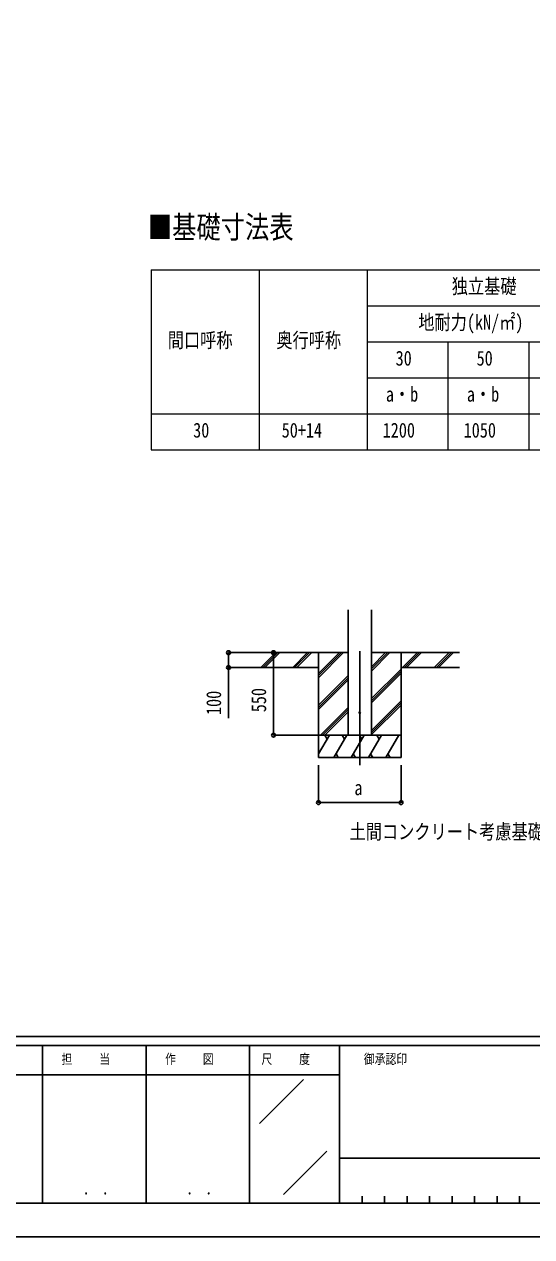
# Model space of a CAD drawing. Units: millimetres, scale not verified. Extents: x -12615 to 12615, y -8910 to 8910.
# Drawn here: x 4453 to 7837, y -8910 to -825 of the extents above; entities that cross this region are included whole.
import ezdxf
from ezdxf.enums import TextEntityAlignment as Align

# ---------------------------------------------------------------- set-up
doc = ezdxf.new("R2010")
doc.units = ezdxf.units.MM
doc.header["$LTSCALE"] = 50
doc.layers.add('0-1_TABLE1', color=7, linetype='Continuous', lineweight=18)
for name, color, linetype in [('0-2_USER1', 3, 'Continuous'), ('0-3_YKK_12', 2, 'Continuous'), ('0-5_YKK_A1', 4, 'Continuous'), ('0-6_YKK_D', 6, 'Continuous'), ('0-7_YKK_ZWAK', 7, 'Continuous')]:
    doc.layers.add(name, color=color, linetype=linetype)
doc.styles.add('ＭＳ ゴシック', font='')
doc.styles.get('ＭＳ ゴシック').set_extended_font_data('MS Gothic')

msp = doc.modelspace()

# ---------------------------------------------------------------- linework, layer by layer
at = {"layer": '0-1_TABLE1'}
for p, q in [((5298.06, -2463.19), (9978.06, -2463.19)), ((5298.06, -2463.19), (5298.06, -3663.19)), ((6018.06, -2463.19), (6018.06, -3663.19)), ((6738.06, -2463.19), (6738.06, -3663.19)), ((6738.06, -2703.19), (9978.06, -2703.19)), ((6738.06, -2943.19), (9978.06, -2943.19)), ((7278.06, -2943.19), (7278.06, -3663.19)), ((7818.06, -2943.19), (7818.06, -3663.19)), ((6738.06, -3183.19), (9978.06, -3183.19)), ((5298.06, -3423.19), (9978.06, -3423.19)), ((5298.06, -3663.19), (9978.06, -3663.19))]:
    msp.add_line(p, q, dxfattribs=at)
at = {"layer": '0-3_YKK_12'}
msp.add_line((6690.06, -5005.79), (6690.06, -5764.99), dxfattribs=at)
at = {"layer": '0-5_YKK_A1'}
for p, q in [((6612.31, -5565), (6612.31, -4729.64)), ((6767.81, -5565), (6767.81, -4729.64)), ((6612.31, -5015), (5964.11, -5015)), ((6030.8, -5113.59), (6129.39, -5015)), ((6043.53, -5115), (6143.53, -5015)), ((6057.68, -5115), (6157.68, -5015)), ((6242.93, -5113.59), (6341.52, -5015)), ((6255.67, -5115), (6355.67, -5015)), ((6269.81, -5115), (6369.81, -5015)), ((6415.06, -5015), (6415.06, -5714.99)), ((6415.06, -5181.88), (6581.94, -5015)), ((6415.06, -5167.73), (6567.8, -5015)), ((6415.06, -5153.59), (6553.66, -5015)), ((6767.81, -5137.49), (6890.31, -5015)), ((6767.81, -5123.35), (6876.17, -5015)), ((6767.81, -5109.21), (6862.02, -5015)), ((6767.81, -5015), (7355.68, -5015)), ((6965.06, -5015), (6965.06, -5714.99)), ((6974.16, -5115), (7074.16, -5015)), ((6988.3, -5115), (7088.3, -5015)), ((7002.44, -5115), (7102.44, -5015)), ((7186.29, -5115), (7286.29, -5015)), ((7200.43, -5115), (7300.43, -5015)), ((7214.57, -5115), (7314.57, -5015)), ((6415.06, -5115), (5964.11, -5115)), ((6415.06, -5365.72), (6612.31, -5168.47)), ((6767.81, -5321.34), (6965.06, -5124.09)), ((6767.81, -5335.48), (6965.06, -5138.23)), ((6767.81, -5349.62), (6965.06, -5152.38)), ((6965.06, -5115), (7355.68, -5115)), ((6415.06, -5379.86), (6612.31, -5182.62)), ((6415.06, -5394.01), (6612.31, -5196.76)), ((6767.81, -5533.47), (6965.06, -5336.22)), ((6427.92, -5565), (6612.31, -5380.6)), ((6442.06, -5565), (6612.31, -5394.75)), ((6456.2, -5565), (6612.31, -5408.89)), ((6767.81, -5547.61), (6965.06, -5350.36)), ((6767.81, -5561.75), (6965.06, -5364.51)), ((6415.06, -5690.44), (6487.49, -5564.99)), ((6965.06, -5565), (6415.06, -5565)), ((6472.49, -5590.98), (6457.49, -5565)), ((6516.36, -5714.99), (6602.96, -5564.99)), ((6587.96, -5590.98), (6572.96, -5564.99)), ((6631.83, -5714.99), (6718.43, -5564.99)), ((6703.43, -5590.98), (6688.43, -5565)), ((6747.3, -5714.99), (6833.9, -5565)), ((6818.9, -5590.98), (6803.9, -5564.99)), ((6862.77, -5714.99), (6949.37, -5565)), ((6919.37, -5565), (6919.37, -5564.99)), ((6415.06, -5714.99), (6965.06, -5714.99)), ((6531.35, -5689.01), (6546.35, -5714.99)), ((6646.82, -5689.02), (6661.82, -5714.99)), ((6762.3, -5689.01), (6777.3, -5714.99)), ((6877.76, -5689.02), (6892.76, -5714.99))]:
    msp.add_line(p, q, dxfattribs=at)
msp.add_circle((6690.06, -5415), 5, dxfattribs=at)
at = {"layer": '0-6_YKK_D'}
for p, q in [((5963.11, -5015), (5814.06, -5015)), ((6115.06, -5015), (6115.06, -5565)), ((5963.11, -5115), (5814.06, -5115)), ((6414.06, -5565), (6114.06, -5565)), ((6415.06, -5764.99), (6415.06, -6015.99)), ((6965.06, -5764.99), (6965.06, -6015.99)), ((6415.06, -6014.99), (6965.06, -6014.99))]:
    msp.add_line(p, q, dxfattribs=at)
msp.add_lwpolyline([(5815.06, -5015), (5815.06, -5115), (5815.06, -5450.8)], dxfattribs=at)
for centre in [(5815.06, -5015), (6115.06, -5015), (5815.06, -5115), (6115.06, -5565), (6415.06, -6014.99), (6965.06, -6014.99)]:
    msp.add_circle(centre, 12.75, dxfattribs=at)
at = {"layer": '0-7_YKK_ZWAK'}
for p, q in [((11685.06, -7575), (-11714.94, -7575)), ((4575.06, -7635), (4575.06, -8685)), ((5265.06, -7635), (5265.06, -8685)), ((5955.06, -7635), (5955.06, -8685)), ((6555.06, -7635), (5955.06, -7635)), ((9652.56, -7635), (6555.06, -7635)), ((6555.06, -7635), (6555.06, -8685)), ((5955.06, -7830), (3885.06, -7830)), ((5955.06, -7830), (6555.06, -7830)), ((6021.31, -8154.87), (6315.11, -7861.08)), ((6182.02, -8627.97), (6470.68, -8339.3)), ((6555.06, -8385), (9652.56, -8385)), ((6705.06, -8640), (6705.06, -8685)), ((6855.06, -8640), (6855.06, -8685)), ((7005.06, -8640), (7005.06, -8685)), ((7155.06, -8640), (7155.06, -8685)), ((7305.06, -8640), (7305.06, -8685)), ((7455.06, -8640), (7455.06, -8685)), ((7605.06, -8640), (7605.06, -8685)), ((7755.06, -8640), (7755.06, -8685)), ((3885.06, -8685), (5955.06, -8685)), ((5955.06, -8685), (6555.06, -8685)), ((6555.06, -8685), (9652.56, -8685))]:
    msp.add_line(p, q, dxfattribs=at)
msp.add_lwpolyline([(-12615, -8910), (12615, -8910), (12615, 8910), (-12615, 8910)], close=True, dxfattribs=at)
msp.add_lwpolyline([(5955.06, -7635), (3885.06, -7635), (3885.06, -8685)], dxfattribs=at)

# ---------------------------------------------------------------- texts
at = {"layer": '0-1_TABLE1', "style": 'ＭＳ ゴシック', "width": 0.8}
for s, p in [('独立基礎', (7303.26, -2650.69)), ('地耐力(kN/㎡)', (7080.06, -2890.69)), ('間口呼称', (5409.66, -3010.69)), ('奥行呼称', (6133.26, -3010.69)), ('30', (6928.86, -3130.69)), ('50', (7468.86, -3130.69)), ('a・b', (6864.06, -3370.69)), ('a・b', (7404.06, -3370.69)), ('30', (5578.86, -3610.69)), ('50+14', (6169.26, -3610.69)), ('1200', (6842.46, -3610.69)), ('1050', (7382.46, -3610.69))]:
    msp.add_text(s, height=98.97, dxfattribs=at).set_placement(p, align=Align.BOTTOM_LEFT)
at = {"layer": '0-2_USER1', "style": 'ＭＳ ゴシック', "width": 0.8}
for s, height, p in [('■基礎寸法表', 148.5, (5276.46, -2296.27)), ('土間コンクリート考慮基礎の場合', 98.97, (6621.87, -6287.99))]:
    msp.add_text(s, height=height, dxfattribs=at).set_placement(p, align=Align.BOTTOM_LEFT)
at = {"layer": '0-6_YKK_D', "style": 'ＭＳ ゴシック', "width": 0.8}
for s, p in [('100', (5795.06, -5430.8)), ('550', (6095.06, -5412.4))]:
    msp.add_text(s, height=98.97, rotation=90, dxfattribs=at).set_placement(p, align=Align.BOTTOM_LEFT)
msp.add_text('a', height=98.97, dxfattribs=at).set_placement((6654.06, -5994.99), align=Align.BOTTOM_LEFT)
at = {"layer": '0-7_YKK_ZWAK', "style": 'ＭＳ ゴシック', "width": 0.8}
for s, height, p in [('担     当', 65.98, (4701.66, -7777.5)), ('作     図', 65.98, (5391.66, -7777.5)), ('尺     度', 65.98, (6034.26, -7777.5)), ('御承認印', 65.98, (6717.41, -7777.5)), ('． ．', 77.75, (4845, -8653.06)), ('． ．', 77.75, (5535, -8653.06))]:
    msp.add_text(s, height=height, dxfattribs=at).set_placement(p, align=Align.BOTTOM_LEFT)

doc.saveas('drawing.dxf')
